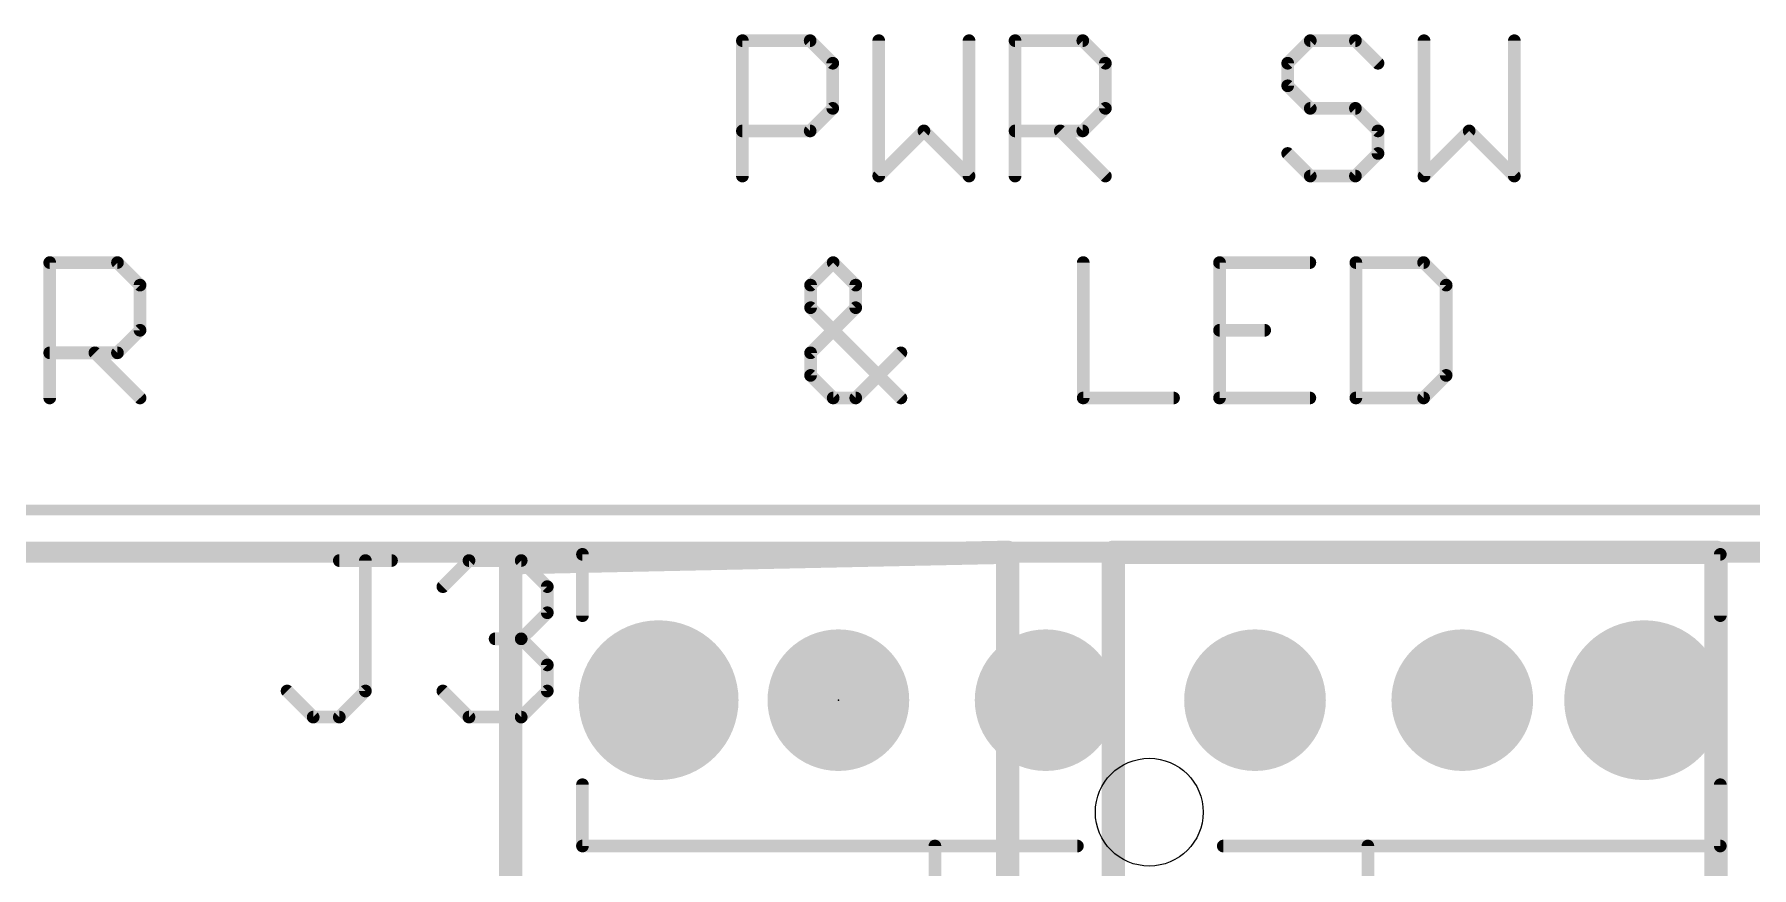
# Model space of a CAD drawing. Extents: x -19 to 124, y 0 to 88.
# Drawn here: x 57.15 to 77.77, y 78.25 to 88.27 of the extents above; entities that cross this region are included whole.
import ezdxf

# ---------------------------------------------------------------- set-up
doc = ezdxf.new("R2010")
doc.units = 0
for name, color, linetype in [('114', 53, 'CONTINUOUS'), ('15', 21, 'CONTINUOUS'), ('17', 110, 'CONTINUOUS'), ('2', 110, 'CONTINUOUS'), ('20', 53, 'CONTINUOUS'), ('21', 253, 'CONTINUOUS'), ('23', 53, 'CONTINUOUS'), ('25', 253, 'CONTINUOUS')]:
    doc.layers.add(name, color=color, linetype=linetype)

# ---------------------------------------------------------------- blocks, each defined once
blk = doc.blocks.new('ROUNDP')
at = {"const_width": 0.5}
blk.add_lwpolyline([(0, -0.25, 1), (0, 0.25, 1), (0, -0.25)], format="xyb", dxfattribs=at)

msp = doc.modelspace()

# ---------------------------------------------------------------- linework, layer by layer
at = {"layer": '114', "const_width": 0.1524}
for points in [[(65.6497, 86.5632), (65.6497, 88.1902)], [(65.6497, 88.1902), (66.4632, 88.1902)], [(66.4632, 88.1902), (66.7344, 87.919)], [(67.2869, 88.1902), (67.2869, 86.5632)], [(68.3715, 86.5632), (68.3715, 88.1902)], [(68.924, 86.5632), (68.924, 88.1902)], [(68.924, 88.1902), (69.7375, 88.1902)], [(69.7375, 88.1902), (70.0087, 87.919)], [(72.4695, 88.1902), (72.1984, 87.919)], [(73.0118, 88.1902), (72.4695, 88.1902)], [(73.283, 87.919), (73.0118, 88.1902)], [(73.8355, 88.1902), (73.8355, 86.5632)], [(74.9202, 86.5632), (74.9202, 88.1902)], [(66.7344, 87.919), (66.7344, 87.3767)], [(70.0087, 87.919), (70.0087, 87.3767)], [(72.1984, 87.919), (72.1984, 87.6479)], [(72.1984, 87.6479), (72.4695, 87.3767)], [(66.7344, 87.3767), (66.4632, 87.1055)], [(70.0087, 87.3767), (69.7375, 87.1055)], [(72.4695, 87.3767), (73.0118, 87.3767)], [(73.0118, 87.3767), (73.283, 87.1055)], [(66.4632, 87.1055), (65.6497, 87.1055)], [(67.2869, 86.5632), (67.8292, 87.1055)], [(67.8292, 87.1055), (68.3715, 86.5632)], [(69.7375, 87.1055), (68.924, 87.1055)], [(69.4664, 87.1055), (70.0087, 86.5632)], [(73.283, 87.1055), (73.283, 86.8344)], [(73.8355, 86.5632), (74.3778, 87.1055)], [(74.3778, 87.1055), (74.9202, 86.5632)], [(72.4695, 86.5632), (72.1984, 86.8344)], [(73.283, 86.8344), (73.0118, 86.5632)], [(73.0118, 86.5632), (72.4695, 86.5632)], [(57.3305, 83.8962), (57.3305, 85.5232)], [(57.3305, 85.5232), (58.144, 85.5232)], [(58.144, 85.5232), (58.4152, 85.252)], [(66.7395, 85.5232), (66.4683, 85.252)], [(67.0106, 85.252), (66.7395, 85.5232)], [(69.7426, 85.5232), (69.7426, 83.8962)], [(72.4644, 85.5232), (71.3798, 85.5232)], [(71.3798, 85.5232), (71.3798, 83.8962)], [(73.0169, 85.5232), (73.0169, 83.8962)], [(73.8304, 85.5232), (73.0169, 85.5232)], [(74.1016, 85.252), (73.8304, 85.5232)], [(58.4152, 85.252), (58.4152, 84.7097)], [(66.4683, 85.252), (66.4683, 84.9809)], [(67.0106, 84.9809), (67.0106, 85.252)], [(74.1016, 84.1674), (74.1016, 85.252)], [(66.4683, 84.4385), (67.0106, 84.9809)], [(66.4683, 84.9809), (67.553, 83.8962)], [(58.4152, 84.7097), (58.144, 84.4385)], [(71.3798, 84.7097), (71.9221, 84.7097)], [(58.144, 84.4385), (57.3305, 84.4385)], [(57.8728, 84.4385), (58.4152, 83.8962)], [(66.4683, 84.1674), (66.4683, 84.4385)], [(67.553, 84.4385), (67.0106, 83.8962)], [(66.7395, 83.8962), (66.4683, 84.1674)], [(73.8304, 83.8962), (74.1016, 84.1674)], [(67.0106, 83.8962), (66.7395, 83.8962)], [(69.7426, 83.8962), (70.8273, 83.8962)], [(71.3798, 83.8962), (72.4644, 83.8962)], [(73.0169, 83.8962), (73.8304, 83.8962)]]:
    msp.add_lwpolyline(points, dxfattribs=at)
at = {"layer": '114', "const_width": 0.0762}
for points in [[(65.6878, 88.1902, 1), (65.6116, 88.1902)], [(65.6497, 88.2283, 1), (65.6497, 88.1521)], [(66.4902, 88.2171, 1), (66.4363, 88.1632)], [(66.4632, 88.1521, 1), (66.4632, 88.2283)], [(67.325, 88.1902, 1), (67.2488, 88.1902)], [(68.4096, 88.1902, 1), (68.3334, 88.1902)], [(68.9621, 88.1902, 1), (68.8859, 88.1902)], [(68.924, 88.2283, 1), (68.924, 88.1521)], [(69.7645, 88.2171, 1), (69.7106, 88.1632)], [(69.7375, 88.1521, 1), (69.7375, 88.2283)], [(72.4695, 88.2283, 1), (72.4695, 88.1521)], [(72.4965, 88.1632, 1), (72.4426, 88.2171)], [(73.0388, 88.2171, 1), (72.9849, 88.1632)], [(73.0118, 88.1521, 1), (73.0118, 88.2283)], [(73.8736, 88.1902, 1), (73.7974, 88.1902)], [(74.9583, 88.1902, 1), (74.8821, 88.1902)], [(66.7725, 87.919, 1), (66.6963, 87.919)], [(66.7074, 87.8921, 1), (66.7613, 87.946)], [(70.0468, 87.919, 1), (69.9706, 87.919)], [(69.9818, 87.8921, 1), (70.0356, 87.946)], [(72.1714, 87.946, 1), (72.2253, 87.8921)], [(72.2365, 87.919, 1), (72.1603, 87.919)], [(73.2561, 87.8921, 1), (73.3099, 87.946)], [(72.2253, 87.6748, 1), (72.1714, 87.6209)], [(72.1603, 87.6479, 1), (72.2365, 87.6479)], [(66.7613, 87.3498, 1), (66.7074, 87.4036)], [(70.0356, 87.3498, 1), (69.9818, 87.4036)], [(72.4695, 87.4148, 1), (72.4695, 87.3386)], [(73.0388, 87.4036, 1), (72.9849, 87.3498)], [(73.0118, 87.3386, 1), (73.0118, 87.4148)], [(66.6963, 87.3767, 1), (66.7725, 87.3767)], [(69.9706, 87.3767, 1), (70.0468, 87.3767)], [(72.4426, 87.3498, 1), (72.4965, 87.4036)], [(65.6497, 87.1436, 1), (65.6497, 87.0674)], [(66.4363, 87.1325, 1), (66.4902, 87.0786)], [(66.4632, 87.0674, 1), (66.4632, 87.1436)], [(67.8562, 87.1325, 1), (67.8023, 87.0786)], [(67.8562, 87.0786, 1), (67.8023, 87.1325)], [(68.924, 87.1436, 1), (68.924, 87.0674)], [(69.4933, 87.1325, 1), (69.4394, 87.0786)], [(69.7106, 87.1325, 1), (69.7645, 87.0786)], [(69.7375, 87.0674, 1), (69.7375, 87.1436)], [(73.3211, 87.1055, 1), (73.2449, 87.1055)], [(73.2561, 87.0786, 1), (73.31, 87.1325)], [(74.4048, 87.1325, 1), (74.3509, 87.0786)], [(74.4048, 87.0786, 1), (74.3509, 87.1325)], [(72.2253, 86.8613, 1), (72.1714, 86.8074)], [(73.2449, 86.8344, 1), (73.3211, 86.8344)], [(73.3099, 86.8074, 1), (73.2561, 86.8613)], [(67.2599, 86.5901, 1), (67.3138, 86.5363)], [(68.3446, 86.5363, 1), (68.3985, 86.5901)], [(69.9818, 86.5363, 1), (70.0356, 86.5901)], [(72.4695, 86.6013, 1), (72.4695, 86.5251)], [(72.4426, 86.5363, 1), (72.4965, 86.5901)], [(72.9849, 86.5901, 1), (73.0388, 86.5363)], [(73.0118, 86.5251, 1), (73.0118, 86.6013)], [(73.8086, 86.5901, 1), (73.8624, 86.5363)], [(74.8932, 86.5363, 1), (74.9471, 86.5901)], [(65.6116, 86.5632, 1), (65.6878, 86.5632)], [(67.2488, 86.5632, 1), (67.325, 86.5632)], [(68.3334, 86.5632, 1), (68.4096, 86.5632)], [(68.8859, 86.5632, 1), (68.9621, 86.5632)], [(73.7974, 86.5632, 1), (73.8736, 86.5632)], [(74.8821, 86.5632, 1), (74.9583, 86.5632)], [(57.3686, 85.5232, 1), (57.2924, 85.5232)], [(57.3305, 85.5613, 1), (57.3305, 85.4851)], [(58.1709, 85.5501, 1), (58.1171, 85.4962)], [(58.144, 85.4851, 1), (58.144, 85.5613)], [(66.7664, 85.5501, 1), (66.7125, 85.4962)], [(66.7664, 85.4962, 1), (66.7125, 85.5501)], [(69.7807, 85.5232, 1), (69.7045, 85.5232)], [(71.3798, 85.5613, 1), (71.3798, 85.4851)], [(71.4179, 85.5232, 1), (71.3417, 85.5232)], [(72.4644, 85.4851, 1), (72.4644, 85.5613)], [(73.055, 85.5232, 1), (72.9788, 85.5232)], [(73.0169, 85.5613, 1), (73.0169, 85.4851)], [(73.8574, 85.5501, 1), (73.8035, 85.4962)], [(73.8304, 85.4851, 1), (73.8304, 85.5613)], [(58.4533, 85.252, 1), (58.3771, 85.252)], [(58.3882, 85.2251, 1), (58.4421, 85.279)], [(66.5064, 85.252, 1), (66.4302, 85.252)], [(66.4414, 85.279, 1), (66.4952, 85.2251)], [(67.0487, 85.252, 1), (66.9725, 85.252)], [(66.9837, 85.2251, 1), (67.0376, 85.279)], [(74.1397, 85.252, 1), (74.0635, 85.252)], [(74.0746, 85.2251, 1), (74.1285, 85.279)], [(66.4952, 85.0078, 1), (66.4414, 84.9539)], [(66.4302, 84.9809, 1), (66.5064, 84.9809)], [(66.9725, 84.9809, 1), (67.0487, 84.9809)], [(67.0376, 84.9539, 1), (66.9837, 85.0078)], [(58.4421, 84.6828, 1), (58.3882, 84.7366)], [(71.3798, 84.7478, 1), (71.3798, 84.6716)], [(71.9221, 84.6716, 1), (71.9221, 84.7478)], [(58.3771, 84.7097, 1), (58.4533, 84.7097)], [(57.3305, 84.4766, 1), (57.3305, 84.4004)], [(57.8998, 84.4655, 1), (57.8459, 84.4116)], [(58.1171, 84.4655, 1), (58.171, 84.4116)], [(58.144, 84.4004, 1), (58.144, 84.4766)], [(66.5064, 84.4385, 1), (66.4302, 84.4385)], [(66.4414, 84.4655, 1), (66.4952, 84.4116)], [(67.5799, 84.4116, 1), (67.526, 84.4655)], [(66.4952, 84.1943, 1), (66.4414, 84.1404)], [(66.4302, 84.1674, 1), (66.5064, 84.1674)], [(74.0635, 84.1674, 1), (74.1397, 84.1674)], [(74.1285, 84.1404, 1), (74.0746, 84.1943)], [(58.3882, 83.8693, 1), (58.4421, 83.9231)], [(66.7395, 83.9343, 1), (66.7395, 83.8581)], [(66.7125, 83.8693, 1), (66.7664, 83.9231)], [(66.9837, 83.9231, 1), (67.0376, 83.8693)], [(67.0106, 83.8581, 1), (67.0106, 83.9343)], [(67.526, 83.8693, 1), (67.5799, 83.9231)], [(69.7426, 83.9343, 1), (69.7426, 83.8581)], [(70.8273, 83.8581, 1), (70.8273, 83.9343)], [(71.3798, 83.9343, 1), (71.3798, 83.8581)], [(72.4644, 83.8581, 1), (72.4644, 83.9343)], [(73.0169, 83.9343, 1), (73.0169, 83.8581)], [(73.8035, 83.9231, 1), (73.8574, 83.8693)], [(73.8304, 83.8581, 1), (73.8304, 83.9343)], [(57.2924, 83.8962, 1), (57.3686, 83.8962)], [(69.7045, 83.8962, 1), (69.7807, 83.8962)], [(71.3417, 83.8962, 1), (71.4179, 83.8962)], [(72.9788, 83.8962, 1), (73.055, 83.8962)]]:
    msp.add_lwpolyline(points, format="xyb", dxfattribs=at)
at = {"layer": '15', "const_width": 0.2794}
for points in [[(68.834, 82.042), (62.865, 81.915)], [(68.834, 73.66), (68.834, 82.042)], [(70.104, 64.77), (70.104, 82.042)], [(70.104, 82.042), (77.343, 82.042)], [(77.343, 82.042), (77.343, 59.69)], [(62.865, 81.915), (62.865, 73.66)]]:
    msp.add_lwpolyline(points, dxfattribs=at)
at = {"layer": '15', "const_width": 0.1397}
for points in [[(68.9039, 82.042, 1), (68.7642, 82.042)], [(68.8355, 81.9722, 1), (68.8325, 82.1118)], [(70.1739, 82.042, 1), (70.0341, 82.042)], [(70.104, 82.1119, 1), (70.104, 81.9721)], [(77.4129, 82.042, 1), (77.2732, 82.042)], [(77.343, 81.9721, 1), (77.343, 82.1119)], [(62.9349, 81.915, 1), (62.7951, 81.915)], [(62.8635, 81.9848, 1), (62.8665, 81.8452)]]:
    msp.add_lwpolyline(points, format="xyb", dxfattribs=at)
at = {"layer": '2', "const_width": 0.254}
msp.add_lwpolyline([(101.092, 82.042), (0.508, 82.042)], dxfattribs=at)
at = {"layer": '20', "const_width": 0.127}
msp.add_lwpolyline([(101.6, 82.55), (0, 82.55)], dxfattribs=at)
at = {"layer": '20'}
msp.add_circle((70.5358, 78.9178), 0.6477, dxfattribs=at)
at = {"layer": '21', "const_width": 0.1524}
for points in [[(63.7286, 82.0166), (63.7286, 81.28)], [(77.3938, 82.0166), (63.7286, 82.0166)], [(77.3938, 81.28), (77.3938, 82.0166)], [(63.7286, 79.248), (63.7286, 78.5114)], [(77.3938, 78.5114), (77.3938, 79.248)], [(63.7286, 78.5114), (69.6722, 78.5114)], [(67.9612, 78.5114), (67.9612, 75.6514)], [(71.4248, 78.5114), (77.3938, 78.5114)], [(73.1612, 75.6514), (73.1612, 78.5114)]]:
    msp.add_lwpolyline(points, dxfattribs=at)
at = {"layer": '21', "const_width": 0.0762}
for points in [[(63.7667, 82.0166, 1), (63.6905, 82.0166)], [(63.7286, 82.0547, 1), (63.7286, 81.9785)], [(77.4319, 82.0166, 1), (77.3557, 82.0166)], [(77.3938, 81.9785, 1), (77.3938, 82.0547)], [(63.6905, 81.28, 1), (63.7667, 81.28)], [(77.3557, 81.28, 1), (77.4319, 81.28)], [(63.7667, 79.248, 1), (63.6905, 79.248)], [(77.4319, 79.248, 1), (77.3557, 79.248)], [(63.7286, 78.5495, 1), (63.7286, 78.4733)], [(67.9993, 78.5114, 1), (67.9231, 78.5114)], [(69.6722, 78.4733, 1), (69.6722, 78.5495)], [(71.4248, 78.5495, 1), (71.4248, 78.4733)], [(73.1993, 78.5114, 1), (73.1231, 78.5114)], [(77.3938, 78.4733, 1), (77.3938, 78.5495)], [(63.6905, 78.5114, 1), (63.7667, 78.5114)], [(77.3557, 78.5114, 1), (77.4319, 78.5114)]]:
    msp.add_lwpolyline(points, format="xyb", dxfattribs=at)
at = {"layer": '23'}
msp.add_point((66.802, 80.264), dxfattribs=at)
at = {"layer": '25', "const_width": 0.1524}
for points in [[(60.8082, 81.942), (61.4353, 81.942)], [(61.1218, 80.3743), (61.1218, 81.942)], [(62.0522, 81.6285), (62.3657, 81.942)], [(62.3657, 81.942), (62.9928, 81.942)], [(62.9928, 81.942), (63.3063, 81.6285)], [(63.3063, 81.6285), (63.3063, 81.3149)], [(63.3063, 81.3149), (62.9928, 81.0014)], [(62.9928, 81.0014), (62.6793, 81.0014)], [(62.9928, 81.0014), (63.3063, 80.6879)], [(63.3063, 80.6879), (63.3063, 80.3743)], [(60.1812, 80.3743), (60.4947, 80.0608)], [(60.8082, 80.0608), (61.1218, 80.3743)], [(62.3657, 80.0608), (62.0522, 80.3743)], [(63.3063, 80.3743), (62.9928, 80.0608)], [(60.4947, 80.0608), (60.8082, 80.0608)], [(62.9928, 80.0608), (62.3657, 80.0608)]]:
    msp.add_lwpolyline(points, dxfattribs=at)
at = {"layer": '25', "const_width": 0.0762}
for points in [[(60.8082, 81.9801, 1), (60.8082, 81.9039)], [(61.1599, 81.942, 1), (61.0837, 81.942)], [(61.4353, 81.9039, 1), (61.4353, 81.9801)], [(62.3657, 81.9801, 1), (62.3657, 81.9039)], [(62.3927, 81.9151, 1), (62.3388, 81.9689)], [(63.0197, 81.9689, 1), (62.9659, 81.9151)], [(62.9928, 81.9039, 1), (62.9928, 81.9801)], [(62.0253, 81.6554, 1), (62.0791, 81.6015)], [(63.3444, 81.6285, 1), (63.2682, 81.6285)], [(63.2794, 81.6015, 1), (63.3333, 81.6554)], [(63.2682, 81.3149, 1), (63.3444, 81.3149)], [(63.3333, 81.288, 1), (63.2794, 81.3419)], [(62.6793, 81.0395, 1), (62.6793, 80.9633)], [(63.0197, 81.0283, 1), (62.9659, 80.9745)], [(62.9659, 81.0283, 1), (63.0197, 80.9745)], [(62.9928, 80.9633, 1), (62.9928, 81.0395)], [(63.3444, 80.6879, 1), (63.2682, 80.6879)], [(63.2794, 80.6609, 1), (63.3333, 80.7148)], [(60.2081, 80.4013, 1), (60.1542, 80.3474)], [(61.1487, 80.3474, 1), (61.0948, 80.4013)], [(62.0791, 80.4013, 1), (62.0253, 80.3474)], [(63.3333, 80.3474, 1), (63.2794, 80.4013)], [(61.0837, 80.3743, 1), (61.1599, 80.3743)], [(63.2682, 80.3743, 1), (63.3444, 80.3743)], [(60.4947, 80.0989, 1), (60.4947, 80.0227)], [(60.4678, 80.0339, 1), (60.5216, 80.0877)], [(60.7813, 80.0877, 1), (60.8352, 80.0339)], [(60.8082, 80.0227, 1), (60.8082, 80.0989)], [(62.3657, 80.0989, 1), (62.3657, 80.0227)], [(62.3388, 80.0339, 1), (62.3927, 80.0877)], [(62.9659, 80.0877, 1), (63.0197, 80.0339)], [(62.9928, 80.0227, 1), (62.9928, 80.0989)]]:
    msp.add_lwpolyline(points, format="xyb", dxfattribs=at)

# ---------------------------------------------------------------- block references
at = {"layer": '17'}
for p, xscale, yscale in [((64.643, 80.264), 1.9202, 1.9202), ((64.643, 80.264), 1.9202, 1.9202), ((64.643, 80.264), 1.9202, 1.9202), ((64.643, 80.264), 1.9202, 1.9202), ((66.802, 80.264), 1.7018, 1.7018), ((66.802, 80.264), 1.7018, 1.7018), ((66.802, 80.264), 1.7018, 1.7018), ((66.802, 80.264), 1.7018, 1.7018), ((69.2912, 80.264), 1.7018, 1.7018), ((69.2912, 80.264), 1.7018, 1.7018), ((69.2912, 80.264), 1.7018, 1.7018), ((69.2912, 80.264), 1.7018, 1.7018), ((71.8058, 80.264), 1.7018, 1.7018), ((71.8058, 80.264), 1.7018, 1.7018), ((71.8058, 80.264), 1.7018, 1.7018), ((71.8058, 80.264), 1.7018, 1.7018), ((74.295, 80.264), 1.7018, 1.7018), ((74.295, 80.264), 1.7018, 1.7018), ((74.295, 80.264), 1.7018, 1.7018), ((74.295, 80.264), 1.7018, 1.7018), ((76.4794, 80.264), 1.9202, 1.9202), ((76.4794, 80.264), 1.9202, 1.9202), ((76.4794, 80.264), 1.9202, 1.9202), ((76.4794, 80.264), 1.9202, 1.9202)]:
    msp.add_blockref('ROUNDP', p, dxfattribs=dict(at, xscale=xscale, yscale=yscale))

doc.saveas('drawing.dxf')
